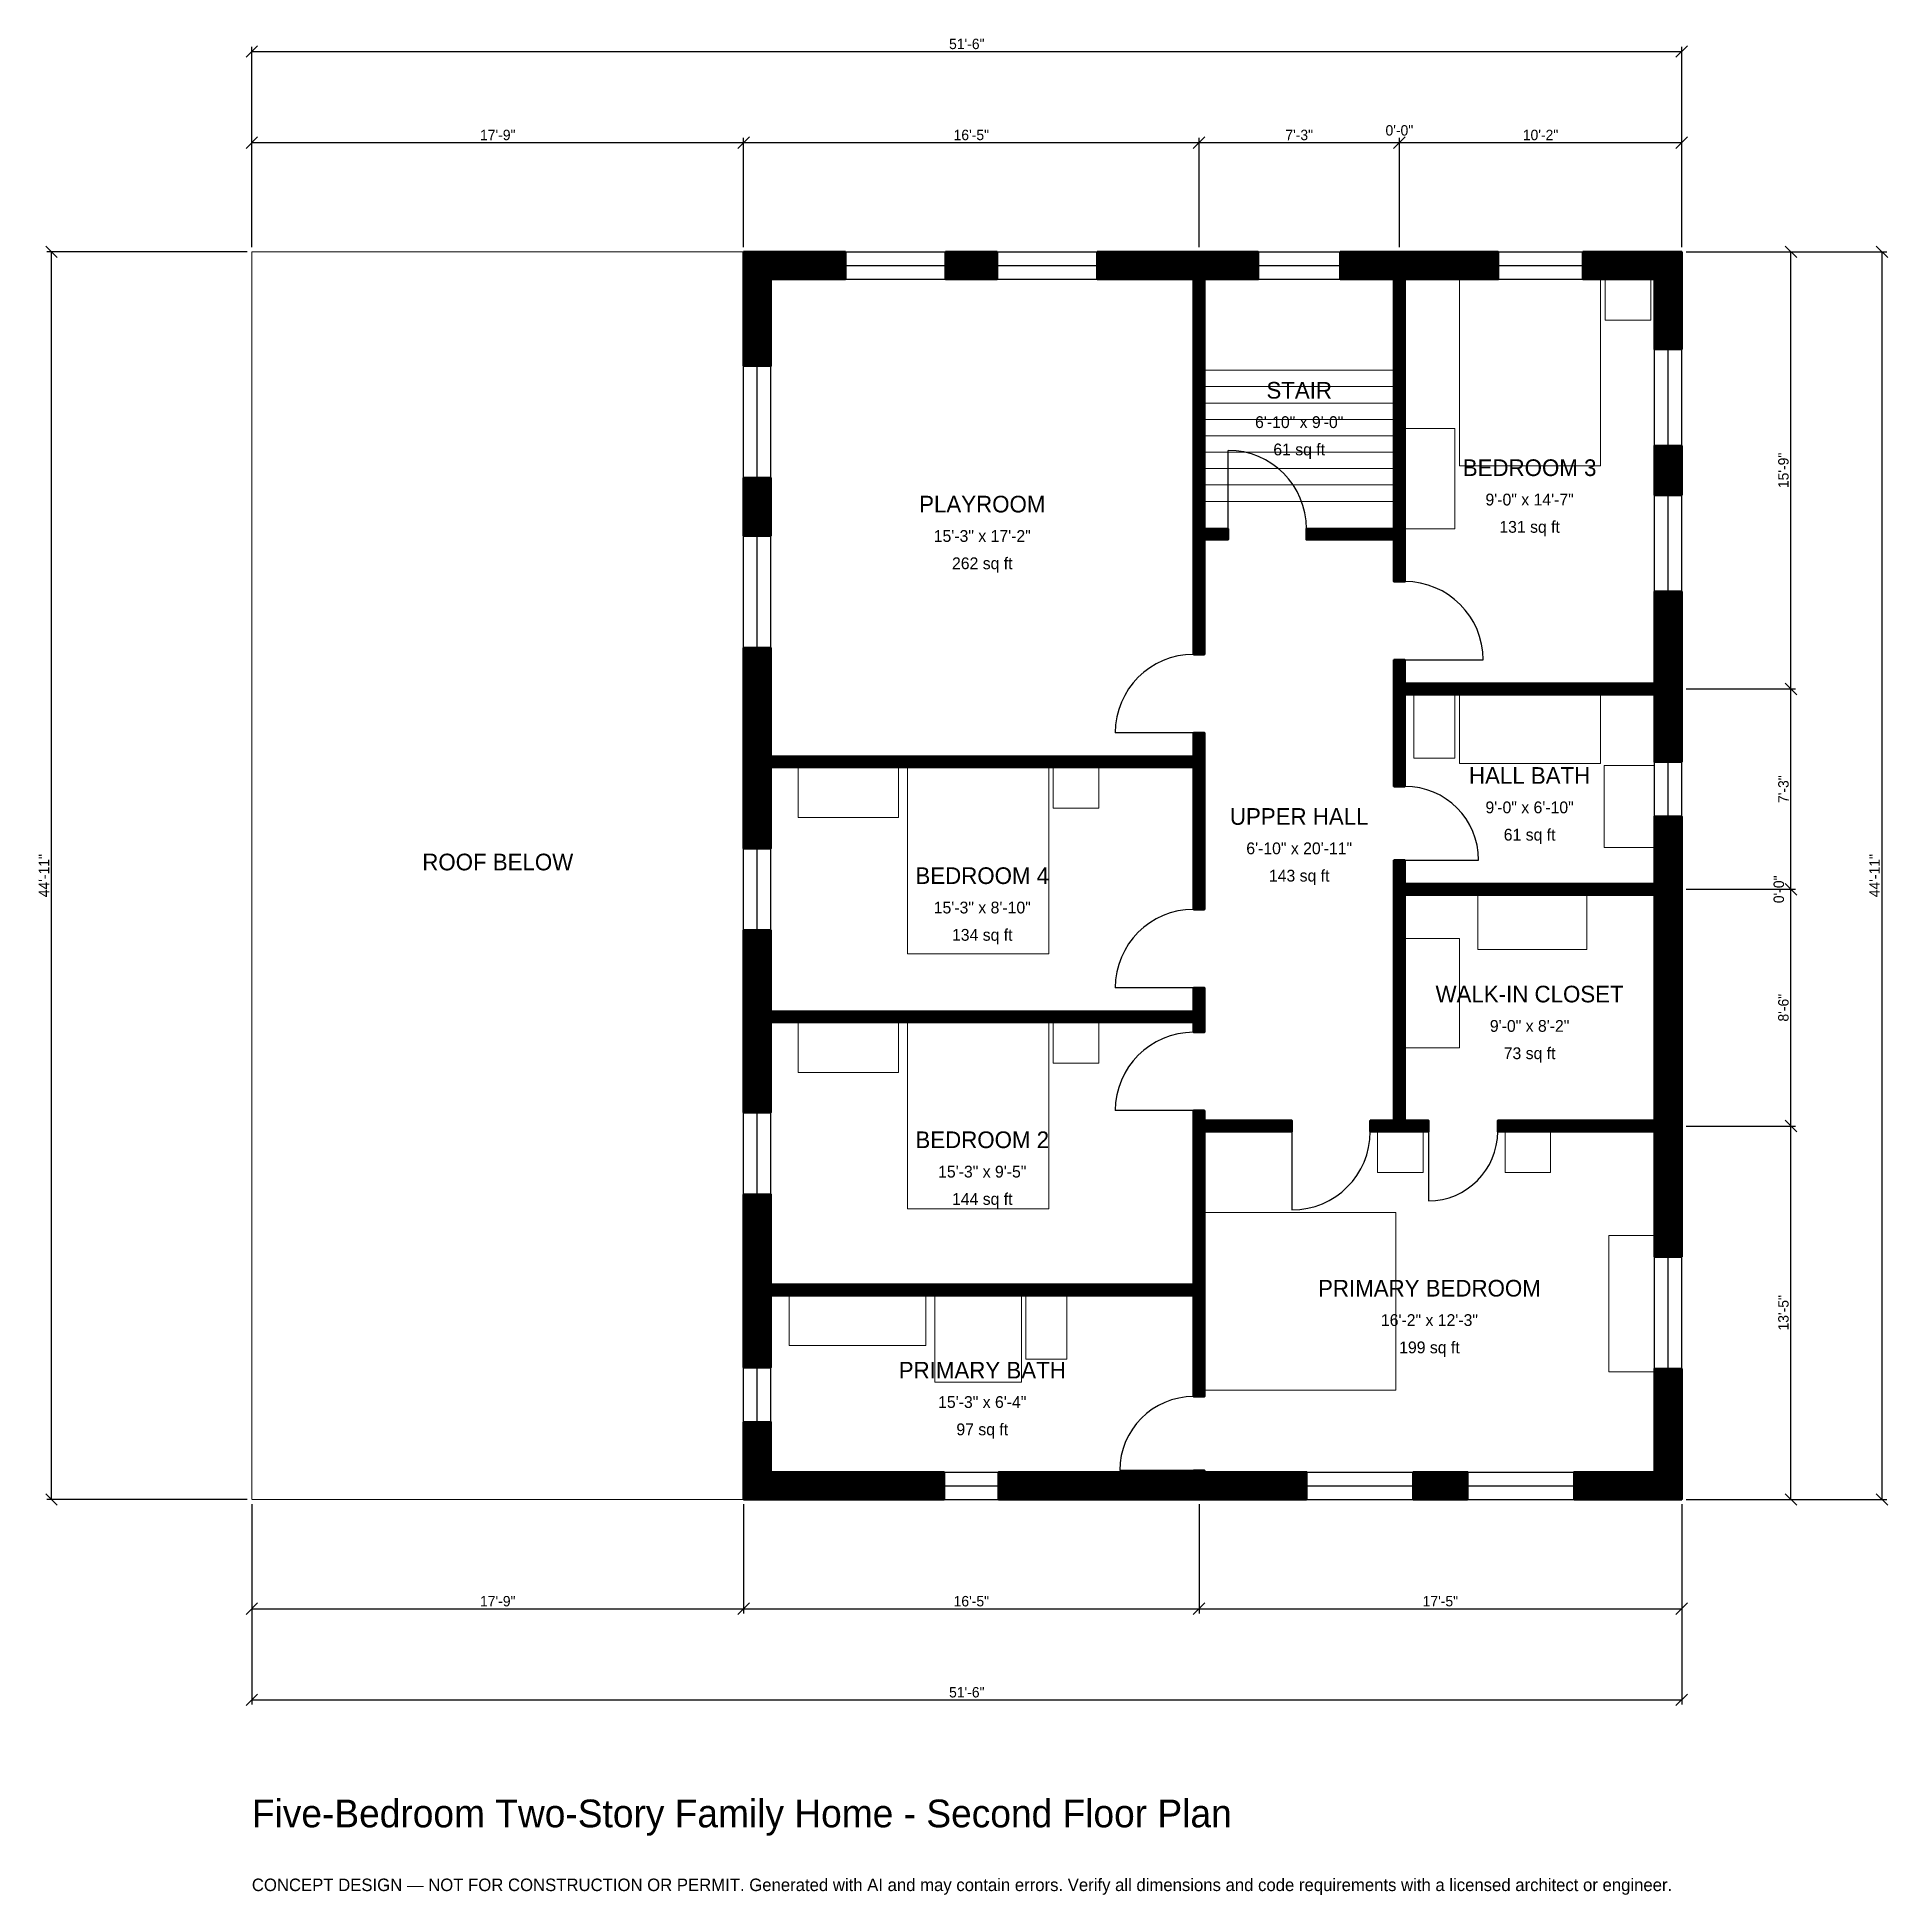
# Model space of a CAD drawing. Header units: inches. Extents: x -93 to 707, y -171 to 632.
import ezdxf
from ezdxf.enums import TextEntityAlignment as Align

# ---------------------------------------------------------------- set-up
doc = ezdxf.new("R2010")
doc.units = ezdxf.units.IN
doc.header["$MEASUREMENT"] = 0
doc.linetypes.add('DASHED', pattern=[0.6, 0.5, -0.1])
for name, color, linetype, lineweight in [('A-ANNO-DIMS', 1, 'Continuous', 13), ('A-ANNO-TEXT', 7, 'Continuous', 18), ('A-AREA-IDEN', 7, 'Continuous', 18), ('A-DOOR', 2, 'Continuous', 25), ('A-FLOR-FIXT', 9, 'Continuous', 13), ('A-FLOR-STRS', 3, 'Continuous', 18), ('A-FURN', 9, 'Continuous', 13), ('A-GLAZ', 4, 'Continuous', 25), ('A-SITE-PAVE', 8, 'Continuous', 13), ('A-WALL', 7, 'Continuous', 50), ('A-WALL-PATT', 8, 'Continuous', 13)]:
    doc.layers.add(name, color=color, linetype=linetype, lineweight=lineweight)
doc.dimstyles.new('PLAN', dxfattribs={"dimtxt": 4.5, "dimasz": 3, "dimexe": 2, "dimexo": 2, "dimgap": 1, "dimtad": 1, "dimdec": 0, "dimlunit": 4, "dimtsz": 2.5, "dimcen": 2.5, "dimclrd": 1, "dimclre": 1, "dimazin": 3, "dimtfac": 1, "dimtmove": 0, "dimatfit": 3})

msp = doc.modelspace()

# ---------------------------------------------------------------- hatches: boundary and pattern name
at = {"layer": 'A-WALL-PATT'}
h = msp.add_hatch(dxfattribs=at)
h.set_pattern_fill('ANSI31', color=8, scale=0.8)
h.paths.add_polyline_path([(403.5433, 0), (322.8346, 0), (322.8346, 11.811), (403.5433, 11.811), (407.0866, 11.811), (407.0866, 12.5984), (411.811, 12.5984), (411.811, 11.811), (415.3543, 11.811), (455.9711, 11.811), (455.9711, 0), (415.3543, 0), (411.811, 0), (411.811, 0), (407.0866, 0), (407.0866, 0), (403.5433, 0)])
h.paths.add_polyline_path([(224.4094, 0), (224.4094, 0), (212.5984, 0), (212.5984, 0), (212.5984, 0), (212.5984, 0), (212.5984, 11.811), (212.5984, 11.811), (212.5984, 33.4646), (224.4094, 33.4646), (224.4094, 11.811), (299.2126, 11.811), (299.2126, 0), (224.4094, 0)])
h.paths.add_polyline_path([(212.5984, 84.6457), (212.5984, 88.189), (212.5984, 88.189), (212.5984, 92.9134), (212.5984, 92.9134), (212.5984, 96.4567), (212.5984, 131.8898), (224.4094, 131.8898), (224.4094, 96.4567), (224.4094, 92.9134), (407.0866, 92.9134), (407.0866, 159.0551), (407.0866, 163.7795), (407.0866, 168.1102), (411.811, 168.1102), (411.811, 163.7795), (449.6063, 163.7795), (449.6063, 159.0551), (411.811, 159.0551), (411.811, 92.9134), (411.811, 88.189), (411.811, 44.4882), (407.0866, 44.4882), (407.0866, 88.189), (224.4094, 88.189), (224.4094, 84.6457), (224.4094, 57.0866), (212.5984, 57.0866), (212.5984, 84.6457)])
h.paths.add_polyline_path([(212.5984, 202.7559), (212.5984, 206.2992), (212.5984, 206.2992), (212.5984, 211.0236), (212.5984, 211.0236), (212.5984, 214.5669), (212.5984, 246.063), (224.4094, 246.063), (224.4094, 214.5669), (224.4094, 211.0236), (407.0866, 211.0236), (407.0866, 221.2598), (411.811, 221.2598), (411.811, 211.0236), (411.811, 206.2992), (411.811, 201.9685), (407.0866, 201.9685), (407.0866, 206.2992), (224.4094, 206.2992), (224.4094, 202.7559), (224.4094, 167.3228), (212.5984, 167.3228), (212.5984, 202.7559)])
h.paths.add_polyline_path([(212.5984, 312.9921), (212.5984, 316.5354), (212.5984, 316.5354), (212.5984, 321.2598), (212.5984, 321.2598), (212.5984, 324.8031), (212.5984, 368.1759), (224.4094, 368.1759), (224.4094, 324.8031), (224.4094, 321.2598), (407.0866, 321.2598), (407.0866, 331.4961), (411.811, 331.4961), (411.811, 321.2598), (411.811, 316.5354), (411.811, 255.1181), (407.0866, 255.1181), (407.0866, 316.5354), (224.4094, 316.5354), (224.4094, 312.9921), (224.4094, 281.4961), (212.5984, 281.4961), (212.5984, 312.9921)])
h.paths.add_polyline_path([(212.5984, 441.6667), (224.4094, 441.6667), (224.4094, 416.601), (212.5984, 416.601), (212.5984, 441.6667)])
h.paths.add_polyline_path([(212.5984, 527.5591), (212.5984, 527.5591), (212.5984, 539.3701), (212.5984, 539.3701), (212.5984, 539.3701), (224.4094, 539.3701), (224.4094, 539.3701), (256.5617, 539.3701), (256.5617, 527.5591), (224.4094, 527.5591), (224.4094, 490.0919), (212.5984, 490.0919), (212.5984, 527.5591)])
h.paths.add_polyline_path([(322.1785, 539.3701), (322.1785, 527.5591), (299.8688, 527.5591), (299.8688, 539.3701), (322.1785, 539.3701)])
h.paths.add_polyline_path([(403.5433, 539.3701), (407.0866, 539.3701), (407.0866, 539.3701), (411.811, 539.3701), (411.811, 539.3701), (415.3543, 539.3701), (435.0394, 539.3701), (435.0394, 527.5591), (415.3543, 527.5591), (411.811, 527.5591), (411.811, 419.685), (422.0472, 419.685), (422.0472, 414.9606), (411.811, 414.9606), (411.811, 365.3543), (407.0866, 365.3543), (407.0866, 414.9606), (407.0866, 419.685), (407.0866, 527.5591), (403.5433, 527.5591), (365.4856, 527.5591), (365.4856, 539.3701), (403.5433, 539.3701)])
h.paths.add_polyline_path([(490.1575, 539.3701), (493.7008, 539.3701), (493.7008, 539.3701), (498.4252, 539.3701), (498.4252, 539.3701), (501.9685, 539.3701), (538.7795, 539.3701), (538.7795, 527.5591), (501.9685, 527.5591), (498.4252, 527.5591), (498.4252, 419.685), (498.4252, 414.9606), (498.4252, 396.8504), (493.7008, 396.8504), (493.7008, 414.9606), (455.9055, 414.9606), (455.9055, 419.685), (493.7008, 419.685), (493.7008, 527.5591), (490.1575, 527.5591), (470.4724, 527.5591), (470.4724, 539.3701), (490.1575, 539.3701)])
h.paths.add_polyline_path([(606.2992, 539.3701), (606.2992, 539.3701), (618.1102, 539.3701), (618.1102, 539.3701), (618.1103, 539.3701), (618.1103, 527.5591), (618.1102, 527.5591), (618.1102, 497.2441), (606.2992, 497.2441), (606.2992, 527.5591), (575.3937, 527.5591), (575.3937, 539.3701), (606.2992, 539.3701)])
h.paths.add_polyline_path([(618.1102, 434.252), (606.2992, 434.252), (606.2992, 455.5118), (618.1102, 455.5118), (618.1102, 434.252)])
h.paths.add_polyline_path([(618.1102, 356.2992), (618.1102, 352.7559), (618.1103, 352.7559), (618.1103, 348.0315), (618.1102, 348.0315), (618.1102, 344.4882), (618.1102, 318.8976), (606.2992, 318.8976), (606.2992, 344.4882), (606.2992, 348.0315), (498.4252, 348.0315), (498.4252, 308.2677), (493.7008, 308.2677), (493.7008, 348.0315), (493.7008, 348.0315), (493.7008, 352.7559), (493.7008, 352.7559), (493.7008, 362.9921), (498.4252, 362.9921), (498.4252, 352.7559), (606.2992, 352.7559), (606.2992, 356.2992), (606.2992, 392.5197), (618.1102, 392.5197), (618.1102, 356.2992)])
h.paths.add_polyline_path([(618.1102, 269.685), (618.1102, 266.1417), (618.1103, 266.1417), (618.1103, 261.4173), (618.1102, 261.4173), (618.1102, 257.874), (618.1102, 167.3228), (618.1102, 163.7795), (618.1103, 163.7795), (618.1103, 159.0551), (618.1102, 159.0551), (618.1102, 155.5118), (618.1102, 104.9213), (606.2992, 104.9213), (606.2992, 155.5118), (606.2992, 159.0551), (538.5827, 159.0551), (538.5827, 163.7795), (606.2992, 163.7795), (606.2992, 167.3228), (606.2992, 257.874), (606.2992, 261.4173), (498.4252, 261.4173), (498.4252, 163.7795), (508.6614, 163.7795), (508.6614, 159.0551), (498.4252, 159.0551), (493.7008, 159.0551), (493.7008, 159.0551), (483.4646, 159.0551), (483.4646, 163.7795), (493.7008, 163.7795), (493.7008, 163.7795), (493.7008, 261.4173), (493.7008, 261.4173), (493.7008, 266.1417), (493.7008, 266.1417), (493.7008, 276.378), (498.4252, 276.378), (498.4252, 266.1417), (606.2992, 266.1417), (606.2992, 269.685), (606.2992, 295.2756), (618.1102, 295.2756), (618.1102, 269.685)])
h.paths.add_polyline_path([(618.1102, 11.811), (618.1103, 11.811), (618.1103, 0), (618.1103, 0), (618.1102, 0), (618.1102, 0), (606.2992, 0), (606.2992, 0), (571.5879, 0), (571.5879, 11.811), (606.2992, 11.811), (606.2992, 56.4961), (618.1102, 56.4961), (618.1102, 11.811)])
h.paths.add_polyline_path([(502.0341, 0), (502.0341, 11.811), (525.5249, 11.811), (525.5249, 0), (502.0341, 0)])

# ---------------------------------------------------------------- linework, layer by layer
at = {"layer": 'A-DOOR'}
for p, q in [((422.0472, 419.685), (422.0472, 453.5433)), ((498.4252, 362.9921), (532.2835, 362.9921)), ((407.0866, 331.4961), (373.2283, 331.4961)), ((498.4252, 276.378), (530.315, 276.378)), ((407.0866, 221.2598), (373.2283, 221.2598)), ((407.0866, 168.1102), (373.2283, 168.1102)), ((449.6063, 159.0551), (449.6063, 125.1969)), ((508.6614, 159.0551), (508.6614, 129.1339)), ((407.0866, 12.5984), (375.1969, 12.5984))]:
    msp.add_line(p, q, dxfattribs=at)
for centre, radius, start, end in [((422.0472, 419.685), 33.8583, 0, 90), ((498.4252, 362.9921), 33.8583, 0, 90), ((407.0866, 331.4961), 33.8583, 90, 180), ((498.4252, 276.378), 31.8898, 0, 90), ((407.0866, 221.2598), 33.8583, 90, 180), ((407.0866, 168.1102), 33.8583, 90, 180), ((449.6063, 159.0551), 33.8583, 270, 360), ((508.6614, 159.0551), 29.9213, 270, 360), ((407.0866, 12.5984), 31.8898, 90, 180)]:
    msp.add_arc(centre, radius, start, end, dxfattribs=at)
at = {"layer": 'A-FLOR-FIXT'}
for points in [[(502.3622, 320.4724), (520.0787, 320.4724), (520.0787, 348.0315), (502.3622, 348.0315)], [(522.0472, 318.1102), (583.0709, 318.1102), (583.0709, 348.0315), (522.0472, 348.0315)], [(584.6457, 281.8898), (606.2992, 281.8898), (606.2992, 317.3228), (584.6457, 317.3228)], [(232.2835, 66.5354), (291.3386, 66.5354), (291.3386, 88.189), (232.2835, 88.189)], [(295.2756, 50.7874), (332.6772, 50.7874), (332.6772, 88.189), (295.2756, 88.189)], [(334.6457, 60.6299), (352.3622, 60.6299), (352.3622, 88.189), (334.6457, 88.189)]]:
    msp.add_lwpolyline(points, close=True, dxfattribs=at)
at = {"layer": 'A-FLOR-STRS'}
for p, q in [((411.811, 488.189), (493.7008, 488.189)), ((411.811, 481.1024), (493.7008, 481.1024)), ((411.811, 474.0157), (493.7008, 474.0157)), ((411.811, 466.9291), (493.7008, 466.9291)), ((411.811, 459.8425), (493.7008, 459.8425)), ((411.811, 452.7559), (493.7008, 452.7559)), ((411.811, 445.6693), (493.7008, 445.6693)), ((411.811, 438.5827), (493.7008, 438.5827)), ((411.811, 431.4961), (493.7008, 431.4961))]:
    msp.add_line(p, q, dxfattribs=at)
at = {"layer": 'A-FURN'}
for points in [[(522.0472, 446.8504), (583.0709, 446.8504), (583.0709, 527.5591), (522.0472, 527.5591)], [(585.0394, 509.8425), (604.7244, 509.8425), (604.7244, 527.5591), (585.0394, 527.5591)], [(498.4252, 419.685), (520.0787, 419.685), (520.0787, 462.9921), (498.4252, 462.9921)], [(236.2205, 294.8819), (279.5276, 294.8819), (279.5276, 316.5354), (236.2205, 316.5354)], [(283.4646, 235.8268), (344.4882, 235.8268), (344.4882, 316.5354), (283.4646, 316.5354)], [(346.4567, 298.8189), (366.1417, 298.8189), (366.1417, 316.5354), (346.4567, 316.5354)], [(529.9213, 237.7953), (577.1654, 237.7953), (577.1654, 261.4173), (529.9213, 261.4173)], [(498.4252, 195.2756), (522.0472, 195.2756), (522.0472, 242.5197), (498.4252, 242.5197)], [(236.2205, 184.6457), (279.5276, 184.6457), (279.5276, 206.2992), (236.2205, 206.2992)], [(283.4646, 125.5906), (344.4882, 125.5906), (344.4882, 206.2992), (283.4646, 206.2992)], [(346.4567, 188.5827), (366.1417, 188.5827), (366.1417, 206.2992), (346.4567, 206.2992)], [(486.6142, 141.3386), (506.2992, 141.3386), (506.2992, 159.0551), (486.6142, 159.0551)], [(541.7323, 141.3386), (561.4173, 141.3386), (561.4173, 159.0551), (541.7323, 159.0551)], [(411.811, 47.2441), (494.4882, 47.2441), (494.4882, 124.0157), (411.811, 124.0157)], [(586.6142, 55.1181), (606.2992, 55.1181), (606.2992, 114.1732), (586.6142, 114.1732)]]:
    msp.add_lwpolyline(points, close=True, dxfattribs=at)
at = {"layer": 'A-GLAZ'}
for p, q in [((256.5617, 539.3701), (299.8688, 539.3701)), ((322.1785, 539.3701), (365.4856, 539.3701)), ((435.0394, 539.3701), (470.4724, 539.3701)), ((538.7795, 539.3701), (575.3937, 539.3701)), ((256.5617, 533.4646), (299.8688, 533.4646)), ((322.1785, 533.4646), (365.4856, 533.4646)), ((435.0394, 533.4646), (470.4724, 533.4646)), ((538.7795, 533.4646), (575.3937, 533.4646)), ((256.5617, 527.5591), (299.8688, 527.5591)), ((322.1785, 527.5591), (365.4856, 527.5591)), ((435.0394, 527.5591), (470.4724, 527.5591)), ((538.7795, 527.5591), (575.3937, 527.5591)), ((212.5984, 441.6667), (212.5984, 490.0919)), ((218.5039, 441.6667), (218.5039, 490.0919)), ((224.4094, 441.6667), (224.4094, 490.0919)), ((606.2992, 455.5118), (606.2992, 497.2441)), ((612.2047, 455.5118), (612.2047, 497.2441)), ((618.1102, 455.5118), (618.1102, 497.2441)), ((606.2992, 392.5197), (606.2992, 434.252)), ((612.2047, 392.5197), (612.2047, 434.252)), ((618.1102, 392.5197), (618.1102, 434.252)), ((212.5984, 368.1759), (212.5984, 416.601)), ((218.5039, 368.1759), (218.5039, 416.601)), ((224.4094, 368.1759), (224.4094, 416.601)), ((606.2992, 295.2756), (606.2992, 318.8976)), ((612.2047, 295.2756), (612.2047, 318.8976)), ((618.1102, 295.2756), (618.1102, 318.8976)), ((212.5984, 246.063), (212.5984, 281.4961)), ((218.5039, 246.063), (218.5039, 281.4961)), ((224.4094, 246.063), (224.4094, 281.4961)), ((212.5984, 131.8898), (212.5984, 167.3228)), ((218.5039, 131.8898), (218.5039, 167.3228)), ((224.4094, 131.8898), (224.4094, 167.3228)), ((606.2992, 56.4961), (606.2992, 104.9213)), ((612.2047, 56.4961), (612.2047, 104.9213)), ((618.1102, 56.4961), (618.1102, 104.9213)), ((212.5984, 33.4646), (212.5984, 57.0866)), ((218.5039, 33.4646), (218.5039, 57.0866)), ((224.4094, 33.4646), (224.4094, 57.0866)), ((299.2126, 11.811), (322.8346, 11.811)), ((455.9711, 11.811), (502.0341, 11.811)), ((525.5249, 11.811), (571.5879, 11.811)), ((299.2126, 5.9055), (322.8346, 5.9055)), ((299.2126, 0), (322.8346, 0)), ((455.9711, 5.9055), (502.0341, 5.9055)), ((455.9711, 0), (502.0341, 0)), ((525.5249, 5.9055), (571.5879, 5.9055)), ((525.5249, 0), (571.5879, 0))]:
    msp.add_line(p, q, dxfattribs=at)
at = {"layer": 'A-SITE-PAVE', "linetype": 'DASHED'}
msp.add_lwpolyline([(0, 0), (212.5984, 0), (212.5984, 539.3701), (0, 539.3701)], close=True, dxfattribs=at)
at = {"layer": 'A-WALL'}
for points in [[(212.5984, 527.5591), (212.5984, 527.5591), (212.5984, 539.3701), (212.5984, 539.3701), (212.5984, 539.3701), (224.4094, 539.3701), (224.4094, 539.3701), (256.5617, 539.3701), (256.5617, 527.5591), (224.4094, 527.5591), (224.4094, 490.0919), (212.5984, 490.0919), (212.5984, 527.5591)], [(322.1785, 539.3701), (322.1785, 527.5591), (299.8688, 527.5591), (299.8688, 539.3701), (322.1785, 539.3701)], [(403.5433, 539.3701), (407.0866, 539.3701), (407.0866, 539.3701), (411.811, 539.3701), (411.811, 539.3701), (415.3543, 539.3701), (435.0394, 539.3701), (435.0394, 527.5591), (415.3543, 527.5591), (411.811, 527.5591), (411.811, 419.685), (422.0472, 419.685), (422.0472, 414.9606), (411.811, 414.9606), (411.811, 365.3543), (407.0866, 365.3543), (407.0866, 414.9606), (407.0866, 419.685), (407.0866, 527.5591), (403.5433, 527.5591), (365.4856, 527.5591), (365.4856, 539.3701), (403.5433, 539.3701)], [(490.1575, 539.3701), (493.7008, 539.3701), (493.7008, 539.3701), (498.4252, 539.3701), (498.4252, 539.3701), (501.9685, 539.3701), (538.7795, 539.3701), (538.7795, 527.5591), (501.9685, 527.5591), (498.4252, 527.5591), (498.4252, 419.685), (498.4252, 414.9606), (498.4252, 396.8504), (493.7008, 396.8504), (493.7008, 414.9606), (455.9055, 414.9606), (455.9055, 419.685), (493.7008, 419.685), (493.7008, 527.5591), (490.1575, 527.5591), (470.4724, 527.5591), (470.4724, 539.3701), (490.1575, 539.3701)], [(606.2992, 539.3701), (606.2992, 539.3701), (618.1102, 539.3701), (618.1102, 539.3701), (618.1103, 539.3701), (618.1103, 527.5591), (618.1102, 527.5591), (618.1102, 497.2441), (606.2992, 497.2441), (606.2992, 527.5591), (575.3937, 527.5591), (575.3937, 539.3701), (606.2992, 539.3701)], [(618.1102, 434.252), (606.2992, 434.252), (606.2992, 455.5118), (618.1102, 455.5118), (618.1102, 434.252)], [(212.5984, 441.6667), (224.4094, 441.6667), (224.4094, 416.601), (212.5984, 416.601), (212.5984, 441.6667)], [(618.1102, 356.2992), (618.1102, 352.7559), (618.1103, 352.7559), (618.1103, 348.0315), (618.1102, 348.0315), (618.1102, 344.4882), (618.1102, 318.8976), (606.2992, 318.8976), (606.2992, 344.4882), (606.2992, 348.0315), (498.4252, 348.0315), (498.4252, 308.2677), (493.7008, 308.2677), (493.7008, 348.0315), (493.7008, 348.0315), (493.7008, 352.7559), (493.7008, 352.7559), (493.7008, 362.9921), (498.4252, 362.9921), (498.4252, 352.7559), (606.2992, 352.7559), (606.2992, 356.2992), (606.2992, 392.5197), (618.1102, 392.5197), (618.1102, 356.2992)], [(212.5984, 312.9921), (212.5984, 316.5354), (212.5984, 316.5354), (212.5984, 321.2598), (212.5984, 321.2598), (212.5984, 324.8031), (212.5984, 368.1759), (224.4094, 368.1759), (224.4094, 324.8031), (224.4094, 321.2598), (407.0866, 321.2598), (407.0866, 331.4961), (411.811, 331.4961), (411.811, 321.2598), (411.811, 316.5354), (411.811, 255.1181), (407.0866, 255.1181), (407.0866, 316.5354), (224.4094, 316.5354), (224.4094, 312.9921), (224.4094, 281.4961), (212.5984, 281.4961), (212.5984, 312.9921)], [(618.1102, 269.685), (618.1102, 266.1417), (618.1103, 266.1417), (618.1103, 261.4173), (618.1102, 261.4173), (618.1102, 257.874), (618.1102, 167.3228), (618.1102, 163.7795), (618.1103, 163.7795), (618.1103, 159.0551), (618.1102, 159.0551), (618.1102, 155.5118), (618.1102, 104.9213), (606.2992, 104.9213), (606.2992, 155.5118), (606.2992, 159.0551), (538.5827, 159.0551), (538.5827, 163.7795), (606.2992, 163.7795), (606.2992, 167.3228), (606.2992, 257.874), (606.2992, 261.4173), (498.4252, 261.4173), (498.4252, 163.7795), (508.6614, 163.7795), (508.6614, 159.0551), (498.4252, 159.0551), (493.7008, 159.0551), (493.7008, 159.0551), (483.4646, 159.0551), (483.4646, 163.7795), (493.7008, 163.7795), (493.7008, 163.7795), (493.7008, 261.4173), (493.7008, 261.4173), (493.7008, 266.1417), (493.7008, 266.1417), (493.7008, 276.378), (498.4252, 276.378), (498.4252, 266.1417), (606.2992, 266.1417), (606.2992, 269.685), (606.2992, 295.2756), (618.1102, 295.2756), (618.1102, 269.685)], [(212.5984, 202.7559), (212.5984, 206.2992), (212.5984, 206.2992), (212.5984, 211.0236), (212.5984, 211.0236), (212.5984, 214.5669), (212.5984, 246.063), (224.4094, 246.063), (224.4094, 214.5669), (224.4094, 211.0236), (407.0866, 211.0236), (407.0866, 221.2598), (411.811, 221.2598), (411.811, 211.0236), (411.811, 206.2992), (411.811, 201.9685), (407.0866, 201.9685), (407.0866, 206.2992), (224.4094, 206.2992), (224.4094, 202.7559), (224.4094, 167.3228), (212.5984, 167.3228), (212.5984, 202.7559)], [(212.5984, 84.6457), (212.5984, 88.189), (212.5984, 88.189), (212.5984, 92.9134), (212.5984, 92.9134), (212.5984, 96.4567), (212.5984, 131.8898), (224.4094, 131.8898), (224.4094, 96.4567), (224.4094, 92.9134), (407.0866, 92.9134), (407.0866, 159.0551), (407.0866, 163.7795), (407.0866, 168.1102), (411.811, 168.1102), (411.811, 163.7795), (449.6063, 163.7795), (449.6063, 159.0551), (411.811, 159.0551), (411.811, 92.9134), (411.811, 88.189), (411.811, 44.4882), (407.0866, 44.4882), (407.0866, 88.189), (224.4094, 88.189), (224.4094, 84.6457), (224.4094, 57.0866), (212.5984, 57.0866), (212.5984, 84.6457)], [(618.1102, 11.811), (618.1103, 11.811), (618.1103, 0), (618.1103, 0), (618.1102, 0), (618.1102, 0), (606.2992, 0), (606.2992, 0), (571.5879, 0), (571.5879, 11.811), (606.2992, 11.811), (606.2992, 56.4961), (618.1102, 56.4961), (618.1102, 11.811)], [(224.4094, 0), (224.4094, 0), (212.5984, 0), (212.5984, 0), (212.5984, 0), (212.5984, 0), (212.5984, 11.811), (212.5984, 11.811), (212.5984, 33.4646), (224.4094, 33.4646), (224.4094, 11.811), (299.2126, 11.811), (299.2126, 0), (224.4094, 0)], [(403.5433, 0), (322.8346, 0), (322.8346, 11.811), (403.5433, 11.811), (407.0866, 11.811), (407.0866, 12.5984), (411.811, 12.5984), (411.811, 11.811), (415.3543, 11.811), (455.9711, 11.811), (455.9711, 0), (415.3543, 0), (411.811, 0), (411.811, 0), (407.0866, 0), (407.0866, 0), (403.5433, 0)], [(502.0341, 0), (502.0341, 11.811), (525.5249, 11.811), (525.5249, 0), (502.0341, 0)]]:
    msp.add_lwpolyline(points, close=True, dxfattribs=at)

# ---------------------------------------------------------------- texts
at = {"layer": 'A-ANNO-TEXT'}
for s, height, p in [('Five-Bedroom Two-Story Family Home - Second Floor Plan', 12, (0, -141.7323)), ('CONCEPT DESIGN — NOT FOR CONSTRUCTION OR PERMIT. Generated with AI and may contain errors. Verify all dimensions and code requirements with a licensed architect or engineer.', 5.4, (0, -169.2913))]:
    msp.add_text(s, height=height, dxfattribs=at).set_placement(p)
at = {"layer": 'A-AREA-IDEN'}
for s, height, p in [('STAIR', 7.2, (452.7559, 479.5276)), ('6\'-10" x 9\'-0"', 5.1, (452.7559, 465.748)), ('61 sq ft', 5.1, (452.7559, 453.937)), ('BEDROOM 3', 7.2, (552.3622, 446.063)), ('PLAYROOM', 7.2, (315.748, 430.315)), ('9\'-0" x 14\'-7"', 5.1, (552.3622, 432.2835)), ('15\'-3" x 17\'-2"', 5.1, (315.748, 416.5354)), ('131 sq ft', 5.1, (552.3622, 420.4724)), ('262 sq ft', 5.1, (315.748, 404.7244)), ('HALL BATH', 7.2, (552.3622, 312.9921)), ('UPPER HALL', 7.2, (452.7559, 295.2756)), ('9\'-0" x 6\'-10"', 5.1, (552.3622, 299.2126)), ('61 sq ft', 5.1, (552.3622, 287.4016)), ('6\'-10" x 20\'-11"', 5.1, (452.7559, 281.4961)), ('ROOF BELOW', 7.2, (106.2992, 275.5906)), ('BEDROOM 4', 7.2, (315.748, 269.685)), ('143 sq ft', 5.1, (452.7559, 269.685)), ('15\'-3" x 8\'-10"', 5.1, (315.748, 255.9055)), ('134 sq ft', 5.1, (315.748, 244.0945)), ('WALK-IN CLOSET', 7.2, (552.3622, 218.5039)), ('9\'-0" x 8\'-2"', 5.1, (552.3622, 204.7244)), ('73 sq ft', 5.1, (552.3622, 192.9134)), ('BEDROOM 2', 7.2, (315.748, 155.5118)), ('15\'-3" x 9\'-5"', 5.1, (315.748, 141.7323)), ('144 sq ft', 5.1, (315.748, 129.9213)), ('PRIMARY BEDROOM', 7.2, (509.0551, 91.3386)), ('16\'-2" x 12\'-3"', 5.1, (509.0551, 77.5591)), ('199 sq ft', 5.1, (509.0551, 65.748)), ('PRIMARY BATH', 7.2, (315.748, 55.9055)), ('15\'-3" x 6\'-4"', 5.1, (315.748, 42.126)), ('97 sq ft', 5.1, (315.748, 30.315))]:
    msp.add_text(s, height=height, dxfattribs=at).set_placement(p, align=Align.MIDDLE_CENTER)

# ---------------------------------------------------------------- dimensions: what is measured, and where the dimension line sits
at = {"layer": 'A-ANNO-DIMS'}
for base, p1, p2, text in [((0, 625.9843), (0, 539.3701), (618.1102, 539.3701), '51\'-6"'), ((496.063, 586.6142), (496.063, 539.3701), (496.063, 539.3701), '0\'-0"'), ((0, 586.6142), (0, 539.3701), (212.5984, 539.3701), '17\'-9"'), ((212.5984, 586.6142), (212.5984, 539.3701), (409.4488, 539.3701), '16\'-5"'), ((409.4488, 586.6142), (409.4488, 539.3701), (496.063, 539.3701), '7\'-3"'), ((496.063, 586.6142), (496.063, 539.3701), (618.1102, 539.3701), '10\'-2"'), ((0, -47.2441), (0, 0), (212.5984, 0), '17\'-9"'), ((0, -86.6142), (0, 0), (618.1102, 0), '51\'-6"'), ((212.5984, -47.2441), (212.5984, 0), (409.4488, 0), '16\'-5"'), ((409.4488, -47.2441), (409.4488, 0), (618.1102, 0), '17\'-5"')]:
    msp.add_linear_dim(base=base, p1=p1, p2=p2, text=text, dimstyle='PLAN', dxfattribs=at).render()
for base, p1, p2, text in [((-86.6142, 0), (0, 0), (0, 539.3701), '44\'-11"'), ((665.3543, 350.3937), (618.1102, 350.3937), (618.1102, 539.3701), '15\'-9"'), ((704.7244, 0), (618.1102, 0), (618.1102, 539.3701), '44\'-11"'), ((665.3543, 263.7795), (618.1102, 263.7795), (618.1102, 350.3937), '7\'-3"'), ((665.3543, 263.7795), (618.1102, 263.7795), (618.1102, 263.7795), '0\'-0"'), ((665.3543, 161.4173), (618.1102, 161.4173), (618.1102, 263.7795), '8\'-6"'), ((665.3543, 0), (618.1102, 0), (618.1102, 161.4173), '13\'-5"')]:
    msp.add_linear_dim(base=base, p1=p1, p2=p2, angle=90, text=text, dimstyle='PLAN', dxfattribs=at).render()

doc.saveas('drawing.dxf')
